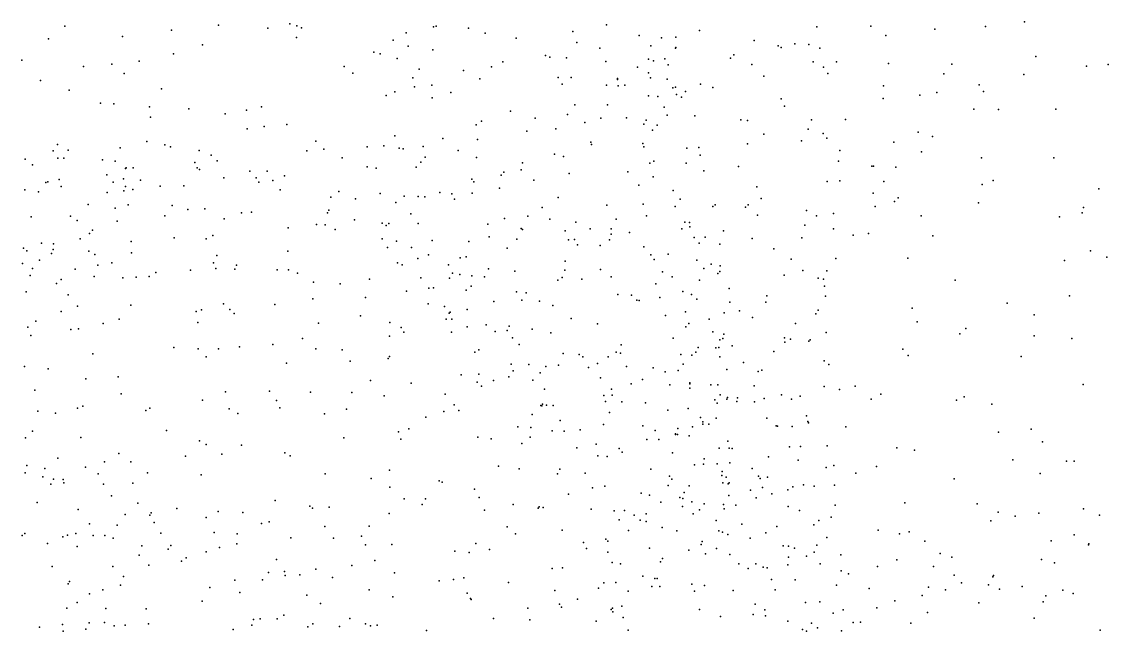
# Model space of a CAD drawing. Header units: metres. Extents: x -23.9 to 23.9, y -28.5 to 28.5.
# Drawn here: x -1.499 to -0.005, y 1.69 to 2.528 of the extents above; entities that cross this region are included whole.
import ezdxf

# ---------------------------------------------------------------- set-up
doc = ezdxf.new("R2010")
doc.units = ezdxf.units.M

msp = doc.modelspace()

# ---------------------------------------------------------------- linework, layer by layer
for p in [(-1.1303, 2.525, -12.6459), (-0.1206, 2.5277, 9.2551), (-1.4396, 2.5216, 13.7391), (-1.2931, 2.5163, 12.8293), (-1.2285, 2.5228, 25.7206), (-1.1605, 2.5188, 10.6624), (-1.1206, 2.522, 25.5962), (-1.1143, 2.5193, 27.7284), (-0.9704, 2.5124, -10.5681), (-0.9327, 2.5207, 10.3601), (-0.9291, 2.5215, 25.7683), (-0.8848, 2.519, 23.1128), (-0.862, 2.5118, -10.3412), (-0.7415, 2.5145, 19.2217), (-0.6949, 2.5234, 12.6451), (-0.5673, 2.5159, 26.0004), (-0.4062, 2.5208, 8.0008), (-0.3317, 2.5215, 23.4654), (-0.244, 2.5174, 23.9802), (-0.1742, 2.5212, -10.0606), (-1.4623, 2.5043, 27.6938), (-1.3603, 2.5073, 13.6162), (-1.2502, 2.4962, 22.7718), (-1.121, 2.5061, 25.7187), (-0.9884, 2.5024, -10.6928), (-0.9676, 2.4942, 25.5674), (-0.8192, 2.5053, 11.4436), (-0.7358, 2.4992, 8.8739), (-0.6502, 2.5089, 25.1113), (-0.6343, 2.4947, 27.1441), (-0.6197, 2.5054, 12.4428), (-0.5997, 2.5067, 26.8773), (-0.4923, 2.5021, 25.2507), (-0.4593, 2.4948, 26.6584), (-0.4363, 2.4972, 24.3129), (-0.417, 2.4963, 26.3333), (-0.3112, 2.5087, -11.4191), (-1.2905, 2.4835, 27.7579), (-1.0149, 2.4858, 11.3433), (-1.0064, 2.4834, -14.8958), (-0.9337, 2.4893, -11.008), (-0.7791, 2.4812, -11.2302), (-0.7041, 2.4915, 24.6304), (-0.6001, 2.4915, -10.1103), (-0.5999, 2.4925, 11.7713), (-0.5199, 2.4824, 24.2483), (-0.4549, 2.4921, 26.1738), (-0.4018, 2.4913, -11.4108), (-0.105, 2.48, -10.0736), (-1.4989, 2.475, 11.3797), (-1.414, 2.4661, 25.6093), (-1.3751, 2.4695, 27.754), (-1.3377, 2.4735, 13.0986), (-1.0555, 2.4661, 25.6232), (-0.9828, 2.4771, -10.8476), (-0.8532, 2.4658, -11.1453), (-0.8376, 2.4728, 25.5037), (-0.7732, 2.4789, 12.7056), (-0.75, 2.4781, 11.5157), (-0.6959, 2.473, 24.7478), (-0.6524, 2.4652, 12.2837), (-0.6376, 2.4762, 24.9009), (-0.6304, 2.4739, 27.0062), (-0.6147, 2.4769, -11.3493), (-0.6104, 2.4683, 12.1653), (-0.5248, 2.4775, 24.3882), (-0.4954, 2.4689, -11.3936), (-0.4111, 2.4726, 26.5116), (-0.397, 2.4653, -10.05), (-0.379, 2.4728, 24.2398), (-0.3074, 2.4704, 24.1366), (-0.2206, 2.4695, -10.0494), (-0.0351, 2.4669, -10.0946), (-0.0054, 2.4689, 14.5445), (-1.3579, 2.4565, 25.6766), (-1.0439, 2.457, 27.756), (-0.9615, 2.4508, -10.5228), (-0.9526, 2.4625, 12.827), (-0.8917, 2.4606, 13.9144), (-0.869, 2.4494, 12.7925), (-0.7617, 2.4509, 23.1606), (-0.7438, 2.4513, -22.0672), (-0.6802, 2.4498, 11.6275), (-0.6372, 2.4575, 23.204), (-0.6346, 2.4507, 25.226), (-0.4789, 2.4531, -10.0631), (-0.3909, 2.4565, -3.401), (-0.2312, 2.456, 15.2486), (-0.1214, 2.4552, -11.398), (-1.4732, 2.4471, 25.8589), (-1.3066, 2.4354, 13.3761), (-0.9589, 2.4384, -10.9529), (-0.935, 2.4406, 27.723), (-0.7561, 2.4419, -10.2068), (-0.6953, 2.4406, -11.3001), (-0.6802, 2.4484, 12.3784), (-0.6792, 2.4395, 27.4817), (-0.67, 2.4405, -12.4748), (-0.6117, 2.4487, 27.2665), (-0.6038, 2.4367, 27.0834), (-0.6004, 2.4379, 11.8768), (-0.5659, 2.442, 25.9579), (-0.5491, 2.4372, 26.8445), (-0.3144, 2.4398, -10.0378), (-0.1828, 2.4411, 5.2248), (-1.4336, 2.4339, 13.7114), (-0.998, 2.4262, 22.9426), (-0.986, 2.4312, -10.608), (-0.9349, 2.4232, -10.4461), (-0.9093, 2.4305, 25.7275), (-0.6374, 2.426, 27.3996), (-0.6246, 2.4252, -10.117), (-0.5987, 2.4279, 25.1173), (-0.5921, 2.4242, 25.0101), (-0.5867, 2.4317, 26.9451), (-0.4552, 2.4216, 26.7115), (-0.315, 2.4224, -11.4254), (-0.2642, 2.4268, 23.6461), (-0.2409, 2.4303, 23.8635), (-0.1771, 2.4319, -14.4821), (-1.3906, 2.4159, 13.6394), (-1.3721, 2.4149, 13.0358), (-1.3232, 2.411, 13.1941), (-1.2694, 2.4081, 11.3479), (-1.1899, 2.4064, -17.67), (-1.1695, 2.411, 11.3453), (-0.8272, 2.4049, -11.1825), (-0.7386, 2.4134, 27.5798), (-0.6937, 2.4135, 12.5027), (-0.6159, 2.4105, 12.0155), (-0.4505, 2.4117, 26.1216), (-0.1903, 2.4078, -11.4121), (-0.1565, 2.4073, 25.9965), (-0.0773, 2.4077, -10.0807), (-1.3219, 2.3966, 22.7182), (-1.2192, 2.401, 22.7554), (-0.8667, 2.3909, 25.5719), (-0.7933, 2.3953, 27.6475), (-0.7486, 2.4004, 11.5776), (-0.703, 2.3954, 12.5926), (-0.6674, 2.3957, 12.2286), (-0.6408, 2.3923, 25.3104), (-0.6117, 2.3993, -11.3516), (-0.5738, 2.3986, 24.5137), (-0.5103, 2.3929, 24.404), (-0.5014, 2.392, 26.7864), (-0.4132, 2.3929, 26.6037), (-0.3665, 2.3934, 13.7661), (-1.189, 2.3807, 12.9636), (-1.1655, 2.3839, 5.1678), (-1.1347, 2.3864, 22.8112), (-0.8744, 2.3861, -10.3534), (-0.8044, 2.3772, -10.2612), (-0.7646, 2.3808, -11.2434), (-0.7248, 2.3891, 8.4445), (-0.6438, 2.3869, 24.6925), (-0.6321, 2.3786, 25.8867), (-0.6253, 2.3856, 24.8044), (-0.4179, 2.3802, 26.2024), (-0.2669, 2.3759, 23.9229), (-1.3269, 2.3632, -11.3626), (-1.0945, 2.3637, 10.9151), (-0.9859, 2.3708, -10.7952), (-0.92, 2.3675, -11.0395), (-0.8725, 2.3661, 11.4861), (-0.7166, 2.3625, 11.6684), (-0.645, 2.3603, -10.1394), (-0.5012, 2.3599, 26.0306), (-0.479, 2.3732, 23.3346), (-0.4269, 2.364, 24.2898), (-0.3975, 2.3742, 23.4254), (-0.3922, 2.3676, 26.2962), (-0.3001, 2.3624, -10.045), (-0.2472, 2.3702, 25.5424), (-1.4558, 2.3503, -11.4328), (-1.4499, 2.3592, -11.3208), (-1.4353, 2.3512, -11.2354), (-1.3638, 2.3547, -11.4748), (-1.3024, 2.3588, 8.7884), (-1.2942, 2.3558, -11.288), (-1.2548, 2.3506, -11.402), (-1.1072, 2.3505, 10.7493), (-1.0838, 2.3528, 11.2466), (-1.0239, 2.356, 10.9704), (-1.0011, 2.3572, 10.8311), (-0.9799, 2.3542, -10.6316), (-0.9747, 2.3531, -10.8771), (-0.9473, 2.3563, -10.5032), (-0.8988, 2.3508, 12.8914), (-0.7667, 2.346, 26.1906), (-0.7155, 2.359, 25.8256), (-0.644, 2.356, 23.2352), (-0.5847, 2.354, 25.2027), (-0.568, 2.3548, 25.0766), (-0.3746, 2.3506, 24.176), (-0.2622, 2.349, -11.4135), (-1.4941, 2.3387, 10.6219), (-1.484, 2.3311, -11.5196), (-1.4491, 2.3401, 13.6787), (-1.4411, 2.3401, 11.4395), (-1.388, 2.3378, 25.7539), (-1.3705, 2.3362, -11.14), (-1.2609, 2.3343, -11.512), (-1.2383, 2.3446, -11.2447), (-1.2304, 2.3367, 10.9913), (-1.0583, 2.3409, 12.9704), (-0.9502, 2.3349, 11.0517), (-0.9444, 2.3415, -10.9642), (-0.8736, 2.341, -11.1026), (-0.8105, 2.3339, 4.5521), (-0.7543, 2.3426, 12.7629), (-0.6355, 2.3336, -11.3277), (-0.6299, 2.3363, 12.4349), (-0.5854, 2.3332, 24.8579), (-0.5664, 2.3444, 27.2257), (-0.3762, 2.3361, 26.4167), (-0.1798, 2.3409, -10.0611), (-0.0804, 2.3407, -11.3749), (-1.3819, 2.3176, 13.5305), (-1.3564, 2.326, 13.1699), (-1.3552, 2.3269, 11.417), (-1.3457, 2.3272, 13.2549), (-1.2577, 2.327, 11.4027), (-1.2544, 2.3248, 10.7485), (-1.1855, 2.3224, 27.8344), (-1.1615, 2.3224, 11.0936), (-1.1376, 2.3158, -11.2592), (-1.024, 2.3283, 10.6742), (-1.0118, 2.3264, 11.4379), (-0.9568, 2.3279, 27.7794), (-0.8397, 2.3168, 10.7918), (-0.836, 2.3211, 11.5649), (-0.8125, 2.3242, 25.7561), (-0.7466, 2.3194, 27.6426), (-0.6658, 2.3216, 25.4022), (-0.5615, 2.3231, 24.9665), (-0.5138, 2.3289, -10.0856), (-0.3303, 2.3292, -11.4132), (-0.3283, 2.3295, 23.5721), (-0.2973, 2.3279, 23.6522), (-1.4659, 2.3068, 10.8327), (-1.4631, 2.3076, 25.6891), (-1.4476, 2.311, 22.6827), (-1.4447, 2.3015, -11.6162), (-1.3733, 2.3073, 13.0304), (-1.359, 2.3121, 27.8254), (-1.3563, 2.3013, 13.3958), (-1.3358, 2.3099, 10.9026), (-1.3084, 2.3018, 11.0418), (-1.2763, 2.3023, -11.6072), (-1.2212, 2.3131, -11.1236), (-1.1767, 2.3132, -11.516), (-1.1729, 2.3075, 22.7731), (-1.1538, 2.3096, 10.6368), (-0.8801, 2.3113, 25.6947), (-0.8776, 2.3079, 27.7447), (-0.7952, 2.3101, 10.9006), (-0.6505, 2.3034, 27.5223), (-0.6311, 2.3146, 12.5477), (-0.4885, 2.3009, 24.4756), (-0.3916, 2.3083, 26.5697), (-0.3746, 2.3093, 23.4959), (-0.3137, 2.3083, 24.0187), (-0.1786, 2.3042, -15.8263), (-0.1638, 2.3095, -11.3978), (-1.4948, 2.2966, -11.0693), (-1.476, 2.294, 10.3564), (-1.3816, 2.2933, 10.6693), (-1.3585, 2.2954, -11.031), (-1.3462, 2.2971, 10.5796), (-1.1436, 2.297, -11.1539), (-1.0739, 2.2868, -11.4755), (-1.0629, 2.2945, -11.3087), (-1.0062, 2.2919, 22.905), (-0.9732, 2.2879, -10.8248), (-0.9539, 2.2876, 12.965), (-0.9449, 2.2873, 11.1836), (-0.9241, 2.2933, -10.4595), (-0.9079, 2.2911, -11.0432), (-0.8798, 2.2922, 11.1257), (-0.8421, 2.2991, 10.7001), (-0.7614, 2.2864, 10.7713), (-0.6034, 2.2959, 25.3132), (-0.3287, 2.2922, 24.5146), (-0.2944, 2.2859, 23.7626), (-0.0184, 2.2981, -10.1167), (-1.4077, 2.2765, 8.4181), (-1.3703, 2.2717, 10.4037), (-1.3527, 2.2764, -11.6806), (-1.2921, 2.2752, 10.4967), (-1.2471, 2.2705, 13.0337), (-1.0402, 2.2844, -22.4962), (-0.9845, 2.2794, 10.5624), (-0.9042, 2.2839, 23.05), (-0.7836, 2.2724, 11.081), (-0.6948, 2.2758, 25.4676), (-0.6448, 2.2769, 12.165), (-0.6007, 2.274, 12.3098), (-0.5939, 2.2841, 23.2899), (-0.5489, 2.2741, 25.1369), (-0.5456, 2.276, 26.8868), (-0.504, 2.2731, 24.5539), (-0.5006, 2.2764, 26.0171), (-0.4824, 2.2847, -11.3845), (-0.3256, 2.274, -10.059), (-0.2991, 2.2808, 23.9038), (-0.1838, 2.2788, 14.0676), (-0.0395, 2.2724, 6.1157), (-1.4861, 2.2596, -10.9978), (-1.4319, 2.2604, 11.4946), (-1.3023, 2.2609, -10.9899), (-1.2708, 2.2697, 11.1646), (-1.2208, 2.257, -11.6811), (-1.1967, 2.2653, -11.0259), (-1.1829, 2.2663, 10.551), (-1.0787, 2.2653, 22.8379), (-1.077, 2.2689, 11.4271), (-1.0416, 2.2555, -11.1666), (-0.9639, 2.2638, -10.6224), (-0.8353, 2.2576, -11.1359), (-0.8031, 2.2607, -10.2869), (-0.7731, 2.2567, 11.6716), (-0.6816, 2.2566, -11.2772), (-0.6402, 2.2612, 25.8704), (-0.4874, 2.262, 26.7844), (-0.4201, 2.2685, 24.2304), (-0.4064, 2.261, 26.2107), (-0.3832, 2.2643, 26.3111), (-0.2625, 2.2613, -11.3984), (-0.0725, 2.2597, 4.2229), (-0.0414, 2.2653, 8.1126), (-1.4225, 2.2547, 11.0223), (-1.4015, 2.2415, 13.1611), (-1.3679, 2.2537, 11.1066), (-1.1328, 2.2447, -11.6483), (-1.0937, 2.249, 27.8415), (-1.0816, 2.2489, -11.0934), (-1.0682, 2.2421, -11.592), (-1.0033, 2.2508, -10.999), (-0.9979, 2.2476, -11.4002), (-0.9943, 2.2507, -11.3201), (-0.9542, 2.2504, 11.4964), (-0.8584, 2.2494, -10.3719), (-0.8123, 2.2435, 23.1874), (-0.8105, 2.2423, 25.5827), (-0.7519, 2.2405, -11.2201), (-0.7373, 2.2522, 11.7604), (-0.7174, 2.243, 12.7955), (-0.6887, 2.243, 10.817), (-0.5916, 2.2431, -3.6323), (-0.5874, 2.2524, 27.4225), (-0.5811, 2.2518, 24.7938), (-0.5806, 2.2461, -4.886), (-0.5344, 2.2406, 25.0431), (-0.4227, 2.2482, 26.6549), (-0.3831, 2.243, 26.4911), (-1.4184, 2.2296, -11.7412), (-1.4059, 2.2367, 13.0623), (-1.3483, 2.2259, 10.329), (-1.2894, 2.2308, -11.7329), (-1.2455, 2.2293, -10.9564), (-1.236, 2.234, 11.2498), (-1.0036, 2.2297, -11.5138), (-0.9839, 2.2262, -11.2022), (-0.9348, 2.2273, 4.8927), (-0.8844, 2.2259, 27.7678), (-0.8566, 2.2323, 12.9324), (-0.8182, 2.2292, 11.2078), (-0.7472, 2.2283, 25.6602), (-0.7389, 2.2285, 25.8064), (-0.6908, 2.2283, 10.7226), (-0.6888, 2.2361, 11.0005), (-0.6636, 2.2382, -18.0388), (-0.5745, 2.2311, 24.7019), (-0.5594, 2.2317, 4.991), (-0.4947, 2.2298, 23.4148), (-0.4266, 2.231, 24.3233), (-0.3561, 2.2343, 9.0191), (-0.3348, 2.2369, 23.7007), (-0.2466, 2.2334, -10.0775), (-1.4964, 2.2167, 22.6817), (-1.492, 2.2132, 11.6001), (-1.4719, 2.2233, 10.2218), (-1.4557, 2.2147, 27.812), (-1.4553, 2.2224, 13.5707), (-1.4065, 2.2124, 13.3674), (-1.3478, 2.2104, 11.4133), (-1.1329, 2.2127, 11.3674), (-0.9963, 2.2175, 10.4712), (-0.9631, 2.2176, -10.8887), (-0.8315, 2.2167, 10.5352), (-0.7351, 2.2213, 10.6297), (-0.7038, 2.2204, 11.9536), (-0.6438, 2.2185, 10.9064), (-0.5677, 2.2237, 25.2456), (-0.5392, 2.2221, 27.2345), (-0.4652, 2.2158, -11.3664), (-0.03, 2.2131, -11.3226), (-1.4977, 2.1957, 25.8846), (-1.4746, 2.2003, 25.7029), (-1.4578, 2.2094, -10.9201), (-1.3986, 2.2078, 22.6938), (-1.3749, 2.1967, 10.2419), (-1.2352, 2.1967, -11.7702), (-1.2308, 2.2065, 27.8589), (-0.9826, 2.1963, 11.325), (-0.9543, 2.2024, 22.9921), (-0.9396, 2.2076, -11.3959), (-0.8964, 2.2035, 25.6546), (-0.8879, 2.2049, 23.1093), (-0.752, 2.1987, 27.6766), (-0.6341, 2.2074, -10.174), (-0.6295, 2.2013, -11.2911), (-0.6104, 2.2086, 23.3333), (-0.5711, 2.2, 12.337), (-0.4412, 2.2017, 26.1319), (-0.3798, 2.2023, 26.4026), (-0.2811, 2.2028, 14.9934), (-0.0655, 2.1997, 5.5078), (-0.0073, 2.2044, -10.1546), (-1.4841, 2.1887, -11.786), (-1.4254, 2.188, 13.2591), (-1.3942, 2.1934, 25.8127), (-1.3146, 2.1833, 27.852), (-1.2668, 2.1864, 10.3724), (-1.2323, 2.1888, 22.7479), (-1.206, 2.1878, 6.1326), (-1.2037, 2.1932, 11.3257), (-1.1479, 2.187, 10.4302), (-1.1324, 2.187, -10.9524), (-1.12, 2.1821, -11.7287), (-0.976, 2.1938, -11.1279), (-0.9123, 2.1938, -10.9447), (-0.907, 2.1825, -11.1737), (-0.8966, 2.1806, 11.3231), (-0.8574, 2.1881, 11.5643), (-0.8212, 2.1852, -10.3572), (-0.7522, 2.1865, 7.6487), (-0.7032, 2.1873, -11.2323), (-0.6182, 2.1842, 10.751), (-0.5613, 2.1886, 26.9192), (-0.5514, 2.1945, -10.1381), (-0.542, 2.1818, 24.9141), (-0.5392, 2.1844, 27.0718), (-0.5388, 2.1926, 25.9799), (-0.4252, 2.1861, 23.5526), (-0.3921, 2.1853, 23.6302), (-1.4871, 2.1793, 11.085), (-1.4509, 2.1683, 13.1794), (-1.4447, 2.1736, 13.4438), (-1.3993, 2.1776, 11.2164), (-1.3598, 2.1758, 11.5638), (-1.3416, 2.1766, -11.8142), (-1.3238, 2.1778, -10.8717), (-1.0977, 2.1701, 13.0581), (-1.0612, 2.1676, -10.9553), (-1.0211, 2.1739, -11.6628), (-0.9505, 2.1758, -11.5529), (-0.9107, 2.1754, -11.4719), (-0.8802, 2.1786, -10.4563), (-0.863, 2.1773, 10.4615), (-0.7621, 2.1725, 25.5591), (-0.756, 2.1765, 10.5266), (-0.7289, 2.1741, -15.676), (-0.6886, 2.1774, 11.1624), (-0.6274, 2.1675, 25.3938), (-0.6047, 2.1774, 12.6481), (-0.5671, 2.1727, 12.5248), (-0.4509, 2.1797, 26.7114), (-0.4043, 2.1756, 24.1505), (-0.3969, 2.1739, 24.0099), (-0.2158, 2.1728, -11.3617), (-1.4928, 2.1566, -10.8617), (-1.4349, 2.1526, -11.8329), (-0.9702, 2.1575, 10.402), (-0.9393, 2.1618, -10.7445), (-0.9329, 2.1621, -10.6652), (-0.8882, 2.1588, -11.2505), (-0.8812, 2.1644, -11.3366), (-0.8187, 2.1568, 8.0995), (-0.8057, 2.1552, 11.3031), (-0.6796, 2.153, 12.0168), (-0.6608, 2.1523, -10.2162), (-0.5902, 2.1571, 11.0304), (-0.5782, 2.153, 27.4299), (-0.5267, 2.1613, 26.8197), (-0.4748, 2.1514, 7.8627), (-0.3956, 2.1646, 26.302), (-0.3942, 2.1507, 24.2862), (-0.0585, 2.1514, -6.2793), (-1.4224, 2.137, 11.6886), (-1.3489, 2.1383, 10.1861), (-1.2216, 2.1401, -11.8331), (-1.1508, 2.1395, 22.8059), (-1.0986, 2.1471, 8.3309), (-1.0266, 2.1491, 22.9032), (-0.9402, 2.14, -11.6171), (-0.9176, 2.1365, -11.0961), (-0.8499, 2.1434, 23.2125), (-0.8114, 2.1453, 27.7286), (-0.7874, 2.1437, 23.2843), (-0.7691, 2.1379, -10.3143), (-0.6532, 2.145, 10.5907), (-0.6504, 2.1446, 25.8804), (-0.6216, 2.1488, 27.5205), (-0.5709, 2.1466, 25.28), (-0.5255, 2.1427, 25.0212), (-0.4759, 2.1426, 8.4778), (-0.1443, 2.141, -11.3398), (-1.4447, 2.1298, 25.8577), (-1.2591, 2.1297, 16.1001), (-1.2516, 2.1318, 10.2745), (-1.2129, 2.1323, 11.4899), (-1.2068, 2.1267, -10.8423), (-1.0334, 2.1237, -11.7411), (-0.9114, 2.1275, 27.7968), (-0.9102, 2.1286, -10.5845), (-0.8868, 2.1322, 11.443), (-0.6141, 2.1243, 11.1548), (-0.5865, 2.129, 23.4245), (-0.5333, 2.128, 25.1403), (-0.5125, 2.1306, -10.1485), (-0.4943, 2.1212, 24.6379), (-0.4075, 2.1265, -11.3424), (-0.404, 2.1315, 23.7311), (-0.275, 2.1343, -10.1091), (-0.1071, 2.1252, 19.3739), (-1.4903, 2.1082, 22.7001), (-1.4796, 2.1163, 13.2619), (-1.4209, 2.1059, 27.831), (-1.3868, 2.1134, 17.854), (-1.3649, 2.1192, 13.0755), (-1.257, 2.1147, 5.6656), (-1.0909, 2.1136, -10.884), (-0.993, 2.1144, 5.3071), (-0.9775, 2.1078, -11.7012), (-0.9155, 2.119, 23.0746), (-0.9075, 2.119, -10.8523), (-0.8867, 2.1086, 10.3792), (-0.8603, 2.1113, -10.4891), (-0.8291, 2.1095, -10.4221), (-0.7436, 2.1202, -11.1635), (-0.7076, 2.1126, 11.8062), (-0.5861, 2.1084, 10.648), (-0.582, 2.1131, 25.9464), (-0.5541, 2.1193, 12.2633), (-0.4353, 2.1134, -10.1346), (-0.2683, 2.1155, 17.4833), (-0.2012, 2.1064, -10.1356), (-1.4866, 2.0967, 11.2271), (-1.4316, 2.105, -10.809), (-1.113, 2.0927, 7.6796), (-0.9934, 2.0959, 10.3475), (-0.9736, 2.1013, -10.9784), (-0.9082, 2.1014, -10.762), (-0.8483, 2.1023, 25.6998), (-0.8316, 2.1037, 11.5127), (-0.8241, 2.0934, -11.3628), (-0.7973, 2.1055, 25.6154), (-0.7718, 2.1004, 4.2384), (-0.6033, 2.0931, 12.0743), (-0.5488, 2.1016, 27.3435), (-0.5354, 2.0925, 27.2544), (-0.5339, 2.0984, 6.5348), (-0.4504, 2.0937, 26.1675), (-0.4423, 2.0918, 24.5529), (-0.4151, 2.0909, 26.5355), (-0.3933, 2.1008, 24.1934), (-0.2096, 2.0991, -11.3249), (-0.1071, 2.0961, -11.2961), (-0.0553, 2.0924, 8.8102), (-1.2897, 2.0804, -11.8876), (-1.2565, 2.0782, 13.0885), (-1.2283, 2.0784, 22.7776), (-1.1997, 2.0813, 27.8611), (-1.1538, 2.0843, 13.0836), (-1.0948, 2.0785, -11.8258), (-1.0586, 2.0769, 27.8431), (-0.8708, 2.0771, 12.9916), (-0.815, 2.0844, 19.2873), (-0.6751, 2.0839, 11.8998), (-0.5693, 2.0801, 23.5087), (-0.5449, 2.0796, 27.0205), (-0.5409, 2.0803, 24.9247), (-0.5393, 2.0907, -11.277), (-0.5226, 2.0827, 10.9776), (-0.4502, 2.0876, 26.6493), (-0.417, 2.0889, 24.0378), (-0.2876, 2.078, -18.9192), (-1.401, 2.0715, 10.0893), (-1.2452, 2.0674, 10.2162), (-1.0474, 2.0616, 18.472), (-0.9954, 2.0651, -11.7616), (-0.9936, 2.0678, 22.988), (-0.8762, 2.0737, -10.9811), (-0.7545, 2.0718, 11.4395), (-0.7325, 2.0705, 11.5509), (-0.7278, 2.0672, -10.338), (-0.693, 2.0673, 23.4359), (-0.6818, 2.0736, -11.1787), (-0.6759, 2.0723, 11.2828), (-0.5928, 2.0704, 10.5731), (-0.5778, 2.0697, 26.8584), (-0.5723, 2.074, 12.6227), (-0.5391, 2.0674, 24.7133), (-0.4649, 2.0748, 23.7187), (-0.3958, 2.0618, 24.429), (-0.2805, 2.0692, -10.15), (-0.1252, 2.0679, -10.1806), (-1.4951, 2.0539, -11.8995), (-1.4626, 2.0507, 11.5877), (-1.1349, 2.0585, 10.291), (-0.8262, 2.0571, -11.5138), (-0.8233, 2.0481, 10.3629), (-0.8018, 2.057, -11.2983), (-0.7784, 2.0539, -10.4083), (-0.761, 2.056, 12.918), (-0.7198, 2.0527, 10.4239), (-0.7077, 2.0582, 27.6314), (-0.6674, 2.0539, 25.5892), (-0.631, 2.0523, 11.7418), (-0.6143, 2.0468, -11.2111), (-0.5967, 2.0488, 12.6996), (-0.5897, 2.0574, 25.4233), (-0.5297, 2.05, 23.6385), (-0.5069, 2.0594, 10.7869), (-0.4867, 2.0473, 10.9005), (-0.4816, 2.049, 23.8042), (-0.3893, 2.0567, -11.2969), (-1.4107, 2.0373, 11.4931), (-1.3663, 2.04, 22.7396), (-1.0193, 2.0347, -21.9774), (-0.9638, 2.0313, 13.0438), (-0.8951, 2.0427, -11.6771), (-0.8729, 2.0324, 27.7593), (-0.8706, 2.0437, -10.7205), (-0.8504, 2.035, -10.6234), (-0.8293, 2.0399, -10.5354), (-0.7964, 2.0355, 25.7265), (-0.7863, 2.0456, -11.1896), (-0.7033, 2.0387, 25.8463), (-0.6458, 2.0361, 23.508), (-0.5807, 2.0317, 25.9945), (-1.4807, 2.0218, 11.3079), (-1.362, 2.0164, -11.9426), (-1.2186, 2.0194, -11.9198), (-1.1582, 2.0203, 22.8479), (-1.1018, 2.0188, -11.8725), (-1.045, 2.0185, -10.8404), (-0.9168, 2.0163, -10.9502), (-0.8671, 2.0271, -10.8442), (-0.7804, 2.023, -11.3999), (-0.6883, 2.0229, 11.358), (-0.6612, 2.0303, 11.576), (-0.6081, 2.029, 11.9615), (-0.5807, 2.0305, 27.4107), (-0.5807, 2.0243, 12.1503), (-0.5518, 2.0291, 12.2342), (-0.5421, 2.0288, 27.097), (-0.492, 2.0274, 26.6939), (-0.3957, 2.0264, -10.1896), (-0.375, 2.0227, 24.2773), (-0.3534, 2.0269, 18.6371), (-0.0397, 2.0293, -10.2445), (-1.2505, 2.0077, -10.7495), (-1.1488, 2.0072, 27.847), (-1.0007, 2.0139, 10.2893), (-0.9047, 2.0016, 23.2169), (-0.7832, 2.0025, -11.0503), (-0.6988, 2.0142, 12.8613), (-0.6965, 2.0059, -10.368), (-0.6875, 2.0145, 11.4963), (-0.6741, 2.0057, 27.5733), (-0.6415, 2.0041, -10.3148), (-0.5462, 2.0081, 26.7737), (-0.5429, 2.0037, 24.7703), (-0.5387, 2.0154, 25.0751), (-0.5295, 2.0094, 12.4435), (-0.5286, 2.0117, -10.2398), (-0.5161, 2.0059, 10.6379), (-0.5149, 2.0111, 11.1191), (-0.4918, 2.0055, -4.1858), (-0.4785, 2.0102, 11.0223), (-0.4547, 2.0152, 26.2339), (-0.4406, 2.0091, 26.3187), (-0.4288, 2.0133, 26.4058), (-0.3315, 2.0093, -11.2721), (-0.3178, 2.0162, -10.1854), (-0.2139, 2.0078, -10.2025), (-0.2034, 2.0123, -11.2634), (-0.1654, 2.0022, -3.6704), (-1.4766, 1.9927, 11.4014), (-1.4526, 1.9902, 22.7461), (-1.4224, 1.9967, 25.7028), (-1.4148, 1.9994, 27.8208), (-1.3284, 1.9936, -10.7291), (-1.323, 1.9969, 27.8417), (-1.2137, 1.9959, 13.1002), (-1.2019, 1.9897, -14.0751), (-1.1441, 1.9973, -10.7772), (-1.0825, 1.9893, 10.2534), (-1.0523, 1.9956, 22.9509), (-0.9188, 1.9925, -11.7577), (-0.8982, 1.9935, 10.2938), (-0.7974, 1.9882, -11.5614), (-0.7853, 2.0003, 27.6933), (-0.7841, 1.9999, 23.4758), (-0.7778, 2.0011, -11.4876), (-0.7683, 2.0007, -10.4611), (-0.6911, 1.9911, 7.3395), (-0.6106, 1.9943, -5.4098), (-0.5828, 1.9965, 10.5128), (-0.42, 1.9864, 24.036), (-0.9433, 1.9844, 23.1411), (-0.759, 1.9798, -10.9871), (-0.6994, 1.9744, 23.5907), (-0.6452, 1.9724, 25.9509), (-0.5658, 1.984, 11.6754), (-0.5627, 1.9748, 25.2166), (-0.5626, 1.978, 12.6258), (-0.5544, 1.9747, 11.8965), (-0.5443, 1.9833, 24.9908), (-0.4745, 1.983, 26.6066), (-0.4621, 1.9725, 24.62), (-0.46, 1.9723, -10.2399), (-0.4401, 1.9716, 10.9061), (-0.4184, 1.9787, -11.2379), (-0.4174, 1.9767, 15.3039), (-1.4839, 1.9654, 9.9831), (-1.4177, 1.9565, -11.9688), (-1.2997, 1.966, 13.0919), (-0.981, 1.9644, 27.799), (-0.967, 1.9687, -11.818), (-0.8721, 1.9569, -10.9232), (-0.817, 1.9713, -10.7499), (-0.8, 1.9569, -10.8382), (-0.7992, 1.9701, -10.6019), (-0.7696, 1.9659, -10.5305), (-0.7532, 1.9654, -11.2298), (-0.7314, 1.967, 25.7975), (-0.6281, 1.9662, 11.4311), (-0.6004, 1.9609, 26.8279), (-0.6002, 1.9617, 12.7211), (-0.5973, 1.9608, 26.9241), (-0.5971, 1.9691, 25.6483), (-0.5815, 1.9588, 23.7444), (-0.5768, 1.9713, 25.5348), (-0.3662, 1.9711, -10.2264), (-0.1562, 1.964, -11.2182), (-0.1116, 1.9678, -10.2611), (-1.4938, 1.9559, 13.0456), (-1.2547, 1.9519, 10.108), (-1.2454, 1.9469, 25.7961), (-1.197, 1.946, -11.9525), (-1.0561, 1.9559, -11.8885), (-0.9778, 1.9543, -10.8498), (-0.8536, 1.9547, 27.7281), (-0.8113, 1.9483, -11.6418), (-0.7357, 1.9423, -11.3062), (-0.7094, 1.9473, -10.4678), (-0.6398, 1.9537, 23.671), (-0.6234, 1.954, 10.4306), (-0.5404, 1.9418, -11.1469), (-0.5283, 1.9516, 11.7663), (-0.5265, 1.9421, 26.6667), (-0.5224, 1.9416, -10.3064), (-0.4436, 1.9438, 10.7516), (-0.4284, 1.9444, 24.5402), (-0.3918, 1.9453, 24.1249), (-0.296, 1.9422, 5.1539), (-0.0959, 1.9505, -11.1757), (-1.4494, 1.928, 25.9651), (-1.3656, 1.9347, 17.5478), (-1.2736, 1.9308, 14.8445), (-1.224, 1.9335, 22.8531), (-1.1372, 1.9355, 19.3606), (-1.1298, 1.9314, -10.7507), (-0.7068, 1.9312, 18.7301), (-0.694, 1.9305, 12.8517), (-0.6778, 1.9414, -11.174), (-0.6734, 1.9362, -11.0322), (-0.6043, 1.9353, -10.3644), (-0.5609, 1.9273, 25.088), (-0.4723, 1.9301, 26.4223), (-0.2716, 1.9393, -11.2104), (-1.4917, 1.918, -11.9736), (-1.4673, 1.9141, 27.7757), (-1.4114, 1.9157, -15.3663), (-1.3851, 1.9233, -17.3766), (-1.3489, 1.9231, -10.6984), (-0.8436, 1.9173, -11.7075), (-0.8153, 1.9134, -10.9512), (-0.7593, 1.9129, 12.9179), (-0.6341, 1.913, 27.4682), (-0.5743, 1.9189, 24.877), (-0.5616, 1.9199, 25.7092), (-0.5432, 1.9204, 12.2437), (-0.5254, 1.9217, 10.5401), (-0.4948, 1.914, 26.323), (-0.4317, 1.9256, -10.284), (-0.3933, 1.9153, 24.4258), (-0.3825, 1.9183, 24.2281), (-0.3241, 1.9166, -10.2746), (-0.1364, 1.9257, 17.2154), (-0.0627, 1.9239, -10.3451), (-0.0525, 1.9242, -11.1136), (-1.494, 1.908, -10.7052), (-1.4699, 1.9027, -8.9517), (-1.4553, 1.8993, 17.2201), (-1.4421, 1.8989, -8.8542), (-1.394, 1.9065, 9.9958), (-1.3261, 1.9079, -11.9864), (-1.2524, 1.9052, -11.9787), (-1.0816, 1.9068, 13.079), (-1.0188, 1.9002, 3.9269), (-0.9933, 1.9116, -11.8625), (-0.9252, 1.8969, 10.2465), (-0.7625, 1.9068, -11.1183), (-0.7243, 1.9075, -10.8711), (-0.6086, 1.9034, -11.0537), (-0.6055, 1.8995, 27.3834), (-0.5365, 1.9045, 3.4709), (-0.5359, 1.9098, 12.3522), (-0.5307, 1.9022, 11.2476), (-0.4864, 1.9036, 25.5667), (-0.484, 1.9001, 23.9246), (-0.474, 1.9021, 25.4791), (-0.3523, 1.9076, -11.1713), (-0.217, 1.8999, -10.3125), (-0.0988, 1.9071, -4.1156), (-1.4591, 1.8925, -9.0312), (-1.441, 1.8941, 22.8092), (-1.3867, 1.8925, -8.9585), (-1.3461, 1.8938, 22.8297), (-0.993, 1.8884, 4.9479), (-0.921, 1.8953, -10.8655), (-0.8766, 1.8855, 12.9964), (-0.7143, 1.8872, -10.7802), (-0.6973, 1.8895, 25.9018), (-0.6103, 1.8906, -10.4311), (-0.5816, 1.8903, 26.7064), (-0.5354, 1.8942, 24.7088), (-0.5278, 1.8927, 26.2383), (-0.5263, 1.8943, 11.5956), (-0.497, 1.8842, -10.3721), (-0.4808, 1.8877, 24.6292), (-0.4457, 1.8848, 10.6739), (-0.4391, 1.8886, 11.0727), (-0.4243, 1.8915, -11.133), (-0.4096, 1.8897, 10.8915), (-0.3815, 1.8909, 4.6915), (-1.4777, 1.8672, -8.6837), (-1.3753, 1.8766, 25.7327), (-1.1505, 1.8699, -10.719), (-0.9731, 1.8724, 23.4038), (-0.9439, 1.8721, 16.038), (-0.87, 1.8742, -10.9108), (-0.7475, 1.8789, -11.5502), (-0.6476, 1.8801, -10.9438), (-0.636, 1.8773, 14.8488), (-0.6203, 1.8677, -10.5043), (-0.5944, 1.874, 10.4197), (-0.5904, 1.8728, 23.7673), (-0.5883, 1.8811, 27.0456), (-0.578, 1.8683, 27.175), (-0.5269, 1.8769, 26.5422), (-0.4893, 1.8736, -11.0817), (-0.4679, 1.8793, 25.353), (-1.4211, 1.8576, -12.0033), (-1.3392, 1.8662, -9.0634), (-1.3212, 1.8532, 10.018), (-1.2855, 1.8589, -8.976), (-1.2288, 1.855, -10.6884), (-1.1948, 1.8536, -11.9847), (-1.103, 1.8622, 27.7972), (-1.0992, 1.8593, -11.9484), (-1.0761, 1.861, 7.3278), (-0.9938, 1.8523, 23.284), (-0.9485, 1.8644, 23.5553), (-0.8626, 1.8568, 27.6935), (-0.8233, 1.8644, 6.5046), (-0.7889, 1.8597, 27.6406), (-0.7875, 1.8615, -11.66), (-0.7822, 1.8606, -11.0125), (-0.7164, 1.858, -11.4655), (-0.6845, 1.8556, -11.1701), (-0.6705, 1.8562, -11.0977), (-0.5906, 1.862, 24.9403), (-0.5673, 1.8572, 12.5996), (-0.561, 1.8655, 26.6184), (-0.5344, 1.8646, 23.8599), (-0.5332, 1.8587, 11.5187), (-0.5175, 1.8636, 25.229), (-0.4455, 1.8619, 25.6332), (-0.4298, 1.8563, 24.0466), (-0.3808, 1.8634, -10.3624), (-0.2849, 1.8667, -11.1185), (-0.1855, 1.8654, -11.0959), (-0.1566, 1.8541, 7.8034), (-0.1007, 1.8524, -11.0402), (-0.0396, 1.8587, -10.9971), (-1.4058, 1.8381, 27.7698), (-1.3566, 1.8506, 13.0724), (-1.3229, 1.8497, 27.7938), (-1.3168, 1.8398, -8.6958), (-1.2452, 1.8467, -8.8528), (-1.1691, 1.8384, 10.132), (-1.1587, 1.8409, 13.0803), (-0.6778, 1.8435, 23.7206), (-0.6573, 1.85, -10.6666), (-0.6489, 1.8432, -10.7904), (-0.6407, 1.8411, 26.743), (-0.6404, 1.8518, 26.0826), (-0.576, 1.8516, 11.3406), (-0.5443, 1.8424, 12.4689), (-0.5093, 1.8373, 12.0615), (-0.4031, 1.8425, 10.9789), (-0.3861, 1.8472, 17.7072), (-0.1667, 1.8423, -10.4053), (-0.1336, 1.8485, 7.1595), (-0.0176, 1.8497, 5.3613), (-1.4946, 1.8249, -12.0059), (-1.4359, 1.8222, -8.5839), (-1.4247, 1.8245, 6.9816), (-1.3675, 1.8362, -8.635), (-1.3075, 1.825, -9.1467), (-1.2343, 1.8261, -8.7402), (-1.2028, 1.8241, -8.9881), (-1.0822, 1.8345, 10.1962), (-1.0213, 1.8346, 23.2034), (-0.8317, 1.834, -11.7392), (-0.82, 1.8244, -10.9549), (-0.7561, 1.8293, 12.9024), (-0.6649, 1.8289, 26.8866), (-0.6186, 1.8331, -10.8668), (-0.5983, 1.8285, 26.1828), (-0.5408, 1.8285, 12.188), (-0.5355, 1.8265, -10.9522), (-0.5285, 1.8232, 10.4794), (-0.476, 1.8254, -10.4558), (-0.461, 1.8344, 11.6665), (-0.4102, 1.8365, -11.0574), (-0.3217, 1.8292, -11.0652), (-0.2922, 1.8244, -14.6281), (-0.2792, 1.8272, -10.4037), (-0.0522, 1.823, -10.921), (-1.4982, 1.8218, 9.9243), (-1.4633, 1.8108, 25.634), (-1.4426, 1.8199, -9.2318), (-1.4007, 1.8218, 9.9613), (-1.3848, 1.8219, 25.987), (-1.3733, 1.8183, -10.6616), (-1.3339, 1.8079, 25.8499), (-1.2939, 1.808, 18.68), (-1.2034, 1.8106, -9.0675), (-1.1292, 1.8188, 16.3913), (-1.0703, 1.8184, -10.7313), (-1.032, 1.8211, 27.7621), (-1.0263, 1.8091, 23.4293), (-0.9904, 1.8094, -10.7843), (-0.8746, 1.8111, 9.2171), (-0.7268, 1.8122, 27.5361), (-0.6958, 1.8171, -11.2917), (-0.6931, 1.814, -11.3706), (-0.5651, 1.8095, 26.3626), (-0.5635, 1.8139, -10.5756), (-0.4978, 1.8185, -21.6785), (-0.4523, 1.8079, 10.5909), (-0.4449, 1.8074, -10.9813), (-0.4058, 1.8087, 24.3918), (-0.3921, 1.8191, -10.4322), (-0.2577, 1.8142, -11.0321), (-0.0841, 1.8144, -10.5353), (-0.0327, 1.8093, -10.821), (-0.0319, 1.8106, -10.634), (-1.4226, 1.807, 22.8788), (-1.3375, 1.795, 22.9139), (-1.2974, 1.8031, 4.8219), (-1.2454, 1.7994, -8.6636), (-1.227, 1.8056, 22.9659), (-0.9036, 1.8004, -10.8466), (-0.8837, 1.7987, -14.502), (-0.8559, 1.8025, 3.5481), (-0.7225, 1.8039, -11.5397), (-0.6934, 1.7991, 12.8129), (-0.6359, 1.8044, 26.6573), (-0.5818, 1.802, 25.9207), (-0.5591, 1.7967, -10.7665), (-0.5441, 1.8041, 12.3734), (-0.5258, 1.796, 11.4609), (-0.4366, 1.8045, 11.8347), (-0.4203, 1.7937, 10.6758), (-0.4097, 1.7991, 24.1648), (-0.3728, 1.7956, 25.4709), (-0.2363, 1.7972, -15.63), (-1.4571, 1.7792, -10.6669), (-1.3739, 1.7795, -12.0248), (-1.3241, 1.7811, 25.9425), (-1.2794, 1.7868, -12.0141), (-1.2729, 1.7911, -10.6693), (-1.1489, 1.7892, -8.8397), (-1.045, 1.7807, 18.9483), (-1.0134, 1.7877, 13.0355), (-0.7554, 1.7775, -11.641), (-0.6871, 1.7848, 25.9962), (-0.6759, 1.7829, 27.409), (-0.6209, 1.7859, 23.7894), (-0.6182, 1.7905, 27.1457), (-0.5132, 1.783, -10.6765), (-0.4899, 1.7831, -10.6052), (-0.4798, 1.7785, 11.5458), (-0.4744, 1.7776, -10.8593), (-0.4457, 1.7818, 11.9592), (-0.4448, 1.792, 24.512), (-0.4012, 1.783, 25.6966), (-0.3227, 1.7792, -10.522), (-0.2962, 1.7885, -10.972), (-0.2458, 1.7795, -4.8564), (-0.2203, 1.7921, -10.5068), (-0.0971, 1.7888, -10.8422), (-0.0793, 1.7844, -10.7499), (-1.3591, 1.7658, -9.2877), (-1.1595, 1.7711, 23.0867), (-1.1379, 1.7723, -10.7016), (-1.137, 1.7669, -9.0607), (-1.1165, 1.7677, -8.9635), (-1.0948, 1.7756, 23.1833), (-1.0719, 1.7643, -11.9579), (-0.9863, 1.7707, 27.7081), (-0.8914, 1.7639, 23.6468), (-0.7696, 1.7768, -11.0171), (-0.6451, 1.7663, 27.27), (-0.6287, 1.7631, 12.691), (-0.6255, 1.7629, 24.9138), (-0.5005, 1.7765, 25.8649), (-0.3724, 1.7734, 25.3686), (-0.3623, 1.7692, -10.9007), (-0.2174, 1.7675, -10.8864), (-0.1641, 1.765, -10.8153), (-0.1632, 1.7668, 22.0101), (-1.4349, 1.7556, 25.7351), (-1.4331, 1.7589, -8.4936), (-1.3874, 1.7474, 27.7172), (-1.3632, 1.7536, 19.069), (-1.2404, 1.7504, -8.5709), (-1.2058, 1.7607, -9.1937), (-1.1681, 1.7609, -9.1285), (-1.0213, 1.7474, -10.7537), (-0.9249, 1.7598, 10.214), (-0.9052, 1.7617, 12.9812), (-0.8296, 1.7573, 10.2445), (-0.7061, 1.7496, 10.3047), (-0.6987, 1.7571, -11.2069), (-0.6821, 1.7572, 26.1331), (-0.6327, 1.7519, 26.3358), (-0.6216, 1.7519, 24.8041), (-0.5779, 1.7553, 12.5255), (-0.5605, 1.7534, 12.2561), (-0.4683, 1.7613, -10.7288), (-0.4356, 1.7609, 25.1888), (-0.3788, 1.7539, -10.7827), (-0.3339, 1.7493, -10.6764), (-0.2524, 1.7508, -10.7785), (-0.229, 1.7475, -8.9528), (-0.207, 1.7569, -10.6782), (-0.1699, 1.7543, -8.8591), (-0.1547, 1.7484, -8.791), (-0.1237, 1.7518, -8.9634), (-1.4059, 1.7419, -9.3357), (-1.1993, 1.7436, 27.7411), (-1.107, 1.7399, 23.4228), (-0.9888, 1.7375, 23.6357), (-0.8867, 1.7428, 15.1475), (-0.882, 1.7356, 27.6273), (-0.8811, 1.7341, -11.8228), (-0.7661, 1.7465, 23.7044), (-0.7349, 1.7344, -11.0842), (-0.6653, 1.7457, 26.5692), (-0.5742, 1.7457, 10.4067), (-0.521, 1.7463, 8.4436), (-0.4632, 1.7473, 11.2117), (-0.2614, 1.7395, -8.8194), (-0.0914, 1.7392, -9.0426), (-0.0679, 1.747, -8.8611), (-0.0538, 1.7422, -8.9786), (-1.437, 1.7219, -12.024), (-1.4225, 1.7298, 25.987), (-1.3831, 1.7216, -16.8624), (-1.3279, 1.7212, 13.0355), (-1.2508, 1.7318, -9.2713), (-1.0882, 1.7285, 13.0358), (-0.8033, 1.7223, -10.9574), (-0.7598, 1.7276, 26.7778), (-0.7568, 1.7233, 26.671), (-0.6889, 1.7205, 27.0119), (-0.6867, 1.7222, 12.7583), (-0.674, 1.725, 26.4787), (-0.5672, 1.7205, 12.3557), (-0.4906, 1.7275, 25.0916), (-0.4773, 1.7198, 24.0376), (-0.4218, 1.7298, 24.2894), (-0.4019, 1.7309, 11.0614), (-0.3696, 1.7197, -8.8882), (-0.3236, 1.7228, 25.5359), (-0.2989, 1.7323, -9.0172), (-0.1834, 1.7293, 3.4368), (-0.0947, 1.731, -8.7335), (-1.385, 1.7026, -8.4309), (-1.1804, 1.7066, -12.0031), (-1.1712, 1.7075, 23.5085), (-1.1479, 1.7076, 10.1299), (-1.1384, 1.7127, 23.3482), (-1.0479, 1.7078, 27.6894), (-0.8505, 1.708, 12.9199), (-0.8004, 1.7059, 27.5161), (-0.7094, 1.7041, 26.0654), (-0.6862, 1.717, -11.4065), (-0.672, 1.7093, 24.8678), (-0.5385, 1.7105, 11.3741), (-0.4933, 1.7133, 25.9209), (-0.4766, 1.7115, 11.4882), (-0.4458, 1.7042, 24.1456), (-0.3835, 1.7154, 10.8017), (-0.346, 1.7031, 25.2983), (-0.254, 1.716, -8.7052), (-0.1072, 1.7086, -9.1451), (-1.4745, 1.6962, 9.7802), (-1.4429, 1.6995, 25.806), (-1.442, 1.6904, 27.6528), (-1.4108, 1.6933, -9.393), (-1.4064, 1.7021, 9.8455), (-1.372, 1.6977, -12.0342), (-1.3567, 1.6986, 25.9123), (-1.3247, 1.7005, -9.3586), (-1.2081, 1.6927, -8.5152), (-1.1828, 1.6986, 23.641), (-1.1057, 1.6967, -9.173), (-1.0989, 1.7006, -8.659), (-1.0619, 1.6968, 23.6247), (-1.0265, 1.7008, -8.9104), (-1.0194, 1.6979, -11.9343), (-1.0104, 1.6988, 10.1974), (-0.9425, 1.6914, -10.8004), (-0.6655, 1.6917, 7.1779), (-0.4258, 1.6929, -8.8291), (-0.42, 1.6907, -9.0169), (-0.4135, 1.7017, -8.9448), (-0.4051, 1.6949, 10.6865), (-0.3721, 1.6909, 10.8897), (-0.3559, 1.7022, -8.735), (-0.2767, 1.7014, -9.1388), (-0.0164, 1.6921, -8.6497)]:
    msp.add_point(p)

doc.saveas('drawing.dxf')
